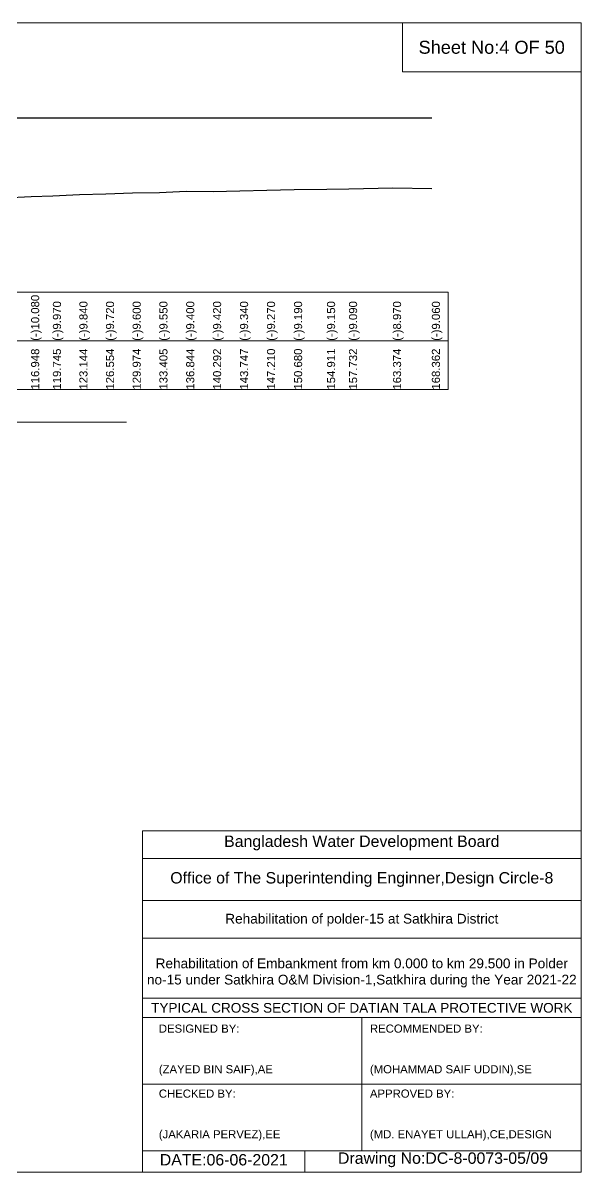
# Model space of a CAD drawing. Header units: inches. Extents: x 89000 to 845000, y -7071 to 31.
# Drawn here: x 151564 to 155000, y -7071 to 0 of the extents above; entities that cross this region are included whole.
import ezdxf

# ---------------------------------------------------------------- set-up
doc = ezdxf.new("R2010")
doc.units = ezdxf.units.IN
doc.header["$LTSCALE"] = 7
doc.header["$MEASUREMENT"] = 0
for name, color, linetype, lineweight in [('Cross section Data Border', 7, 'Continuous', 9), ('Cross Section Labels', 7, 'Continuous', 9), ('Existing_Bed_Level for Xsection', 7, 'Continuous', 25), ('Long Section Labels', 7, 'Continuous', 9)]:
    doc.layers.add(name, color=color, linetype=linetype, lineweight=lineweight)
doc.styles.get("Standard").update_dxf_attribs({"font": 'arial.ttf'})

msp = doc.modelspace()

# ---------------------------------------------------------------- linework, layer by layer
at = {"layer": 'Cross section Data Border'}
msp.add_lwpolyline([(145100, -1656.16), (154181.36004, -1656.16), (154181.36004, -2256.16), (145100, -2256.16)], close=True, dxfattribs=at)
msp.add_lwpolyline([(145100, -1956.16), (154181.36004, -1956.16)], dxfattribs=at)
at = {"layer": 'Cross Section Labels'}
for points in [[(145000, 0), (155000, 0), (155000, -7071), (145000, -7071)], [(153900, 0), (155000, 0), (155000, -300), (153900, -300)]]:
    msp.add_lwpolyline(points, close=True, dxfattribs=at)
for points in [[(147880.68002, -2456.16), (150040.68002, -2456.16), (152200.68002, -2456.16)], [(152300, -7071), (152300, -4971), (155000, -4971)], [(152300, -5141), (155000, -5141)], [(152300, -5401), (155000, -5401)], [(152300, -5631), (155000, -5631)], [(152300, -6001), (155000, -6001)], [(152300, -6121), (155000, -6121)], [(153650, -6121), (153650, -6941)], [(152300, -6531), (155000, -6531)], [(152300, -6941), (155000, -6941)], [(153300, -6941), (153300, -7071)]]:
    msp.add_lwpolyline(points, dxfattribs=at)
at = {"layer": 'Existing_Bed_Level for Xsection'}
for points in [[(146000, -584.16), (154081.36004, -584.16)], [(151451.19631, -1075.2), (151613.5111, -1068), (151747.7559, -1062.72), (151910.89228, -1056.48), (152074.57827, -1050.72), (152238.77062, -1044.96), (152403.43037, -1042.56), (152568.52237, -1035.36), (152734.01483, -1036.32), (152899.87894, -1032.48), (153066.08853, -1029.12), (153232.61977, -1025.28), (153435.70947, -1023.36), (153571.11923, -1020.48), (153841.97555, -1014.72), (154081.36004, -1019.04)]]:
    msp.add_lwpolyline(points, dxfattribs=at)

# ---------------------------------------------------------------- texts
at = {"layer": 'Cross Section Labels', "attachment_point": 5}
for s, insert, char_height in [('Sheet No:4 OF 50', (154450, -150), 80), ('Bangladesh Water Development Board', (153650, -5046), 70), ('Office of The Superintending Enginner,Design Circle-8', (153650, -5271), 70)]:
    msp.add_mtext(s, dxfattribs=dict(at, insert=insert, char_height=char_height))
at = {"layer": 'Cross Section Labels'}
for s, insert, char_height, width, attachment_point in [('Rehabilitation of polder-15 at Satkhira District', (153650, -5521), 60, 2800, 5), ('Rehabilitation of Embankment from km 0.000 to km 29.500 in Polder no-15 under Satkhira O&M Division-1,Satkhira during the Year 2021-22', (153650, -5846), 60, 2700, 5), ('TYPICAL CROSS SECTION OF DATIAN TALA PROTECTIVE WORK', (153650, -6061), 59.5765532, 2800, 5), ('DESIGNED BY:^J^J^J(ZAYED BIN SAIF),AE', (152400, -6321), 50, 1400, 4), ('RECOMMENDED BY:^J^J^J(MOHAMMAD SAIF UDDIN),SE', (153700, -6321), 50, 1400, 4), ('CHECKED BY:^J^J^J(JAKARIA PERVEZ),EE', (152400, -6721), 50, 1400, 4), ('APPROVED BY:^J^J^J(MD. ENAYET ULLAH),CE,DESIGN', (153700, -6721), 50, 1400, 4), ('DATE:06-06-2021', (152800, -6996), 70, 1400, 5), ('Drawing No:DC-8-0073-05/09', (154150, -6996), 70, 2200, 5)]:
    msp.add_mtext(s, dxfattribs=dict(at, insert=insert, char_height=char_height, width=width, attachment_point=attachment_point))
at = {"layer": 'Long Section Labels', "char_height": 50, "attachment_point": 1, "rotation": 90}
for s, insert in [('(-)10.080', (151613.5111, -1956.16)), ('(-)9.970', (151747.7559, -1956.16)), ('(-)9.840', (151910.89228, -1956.16)), ('(-)9.720', (152074.57827, -1956.16)), ('(-)9.600', (152238.77062, -1956.16)), ('(-)9.550', (152403.43037, -1956.16)), ('(-)9.400', (152568.52237, -1956.16)), ('(-)9.420', (152734.01483, -1956.16)), ('(-)9.340', (152899.87894, -1956.16)), ('(-)9.270', (153066.08853, -1956.16)), ('(-)9.190', (153232.61977, -1956.16)), ('(-)9.150', (153435.70947, -1956.16)), ('(-)9.090', (153571.11923, -1956.16)), ('(-)8.970', (153841.97555, -1956.16)), ('(-)9.060', (154081.36004, -1956.16)), ('116.948', (151613.5111, -2256.16)), ('119.745', (151747.7559, -2256.16)), ('123.144', (151910.89228, -2256.16)), ('126.554', (152074.57827, -2256.16)), ('129.974', (152238.77062, -2256.16)), ('133.405', (152403.43037, -2256.16)), ('136.844', (152568.52237, -2256.16)), ('140.292', (152734.01483, -2256.16)), ('143.747', (152899.87894, -2256.16)), ('147.210', (153066.08853, -2256.16)), ('150.680', (153232.61977, -2256.16)), ('154.911', (153435.70947, -2256.16)), ('157.732', (153571.11923, -2256.16)), ('163.374', (153841.97555, -2256.16)), ('168.362', (154081.36004, -2256.16))]:
    msp.add_mtext(s, dxfattribs=dict(at, insert=insert))

doc.saveas('drawing.dxf')
